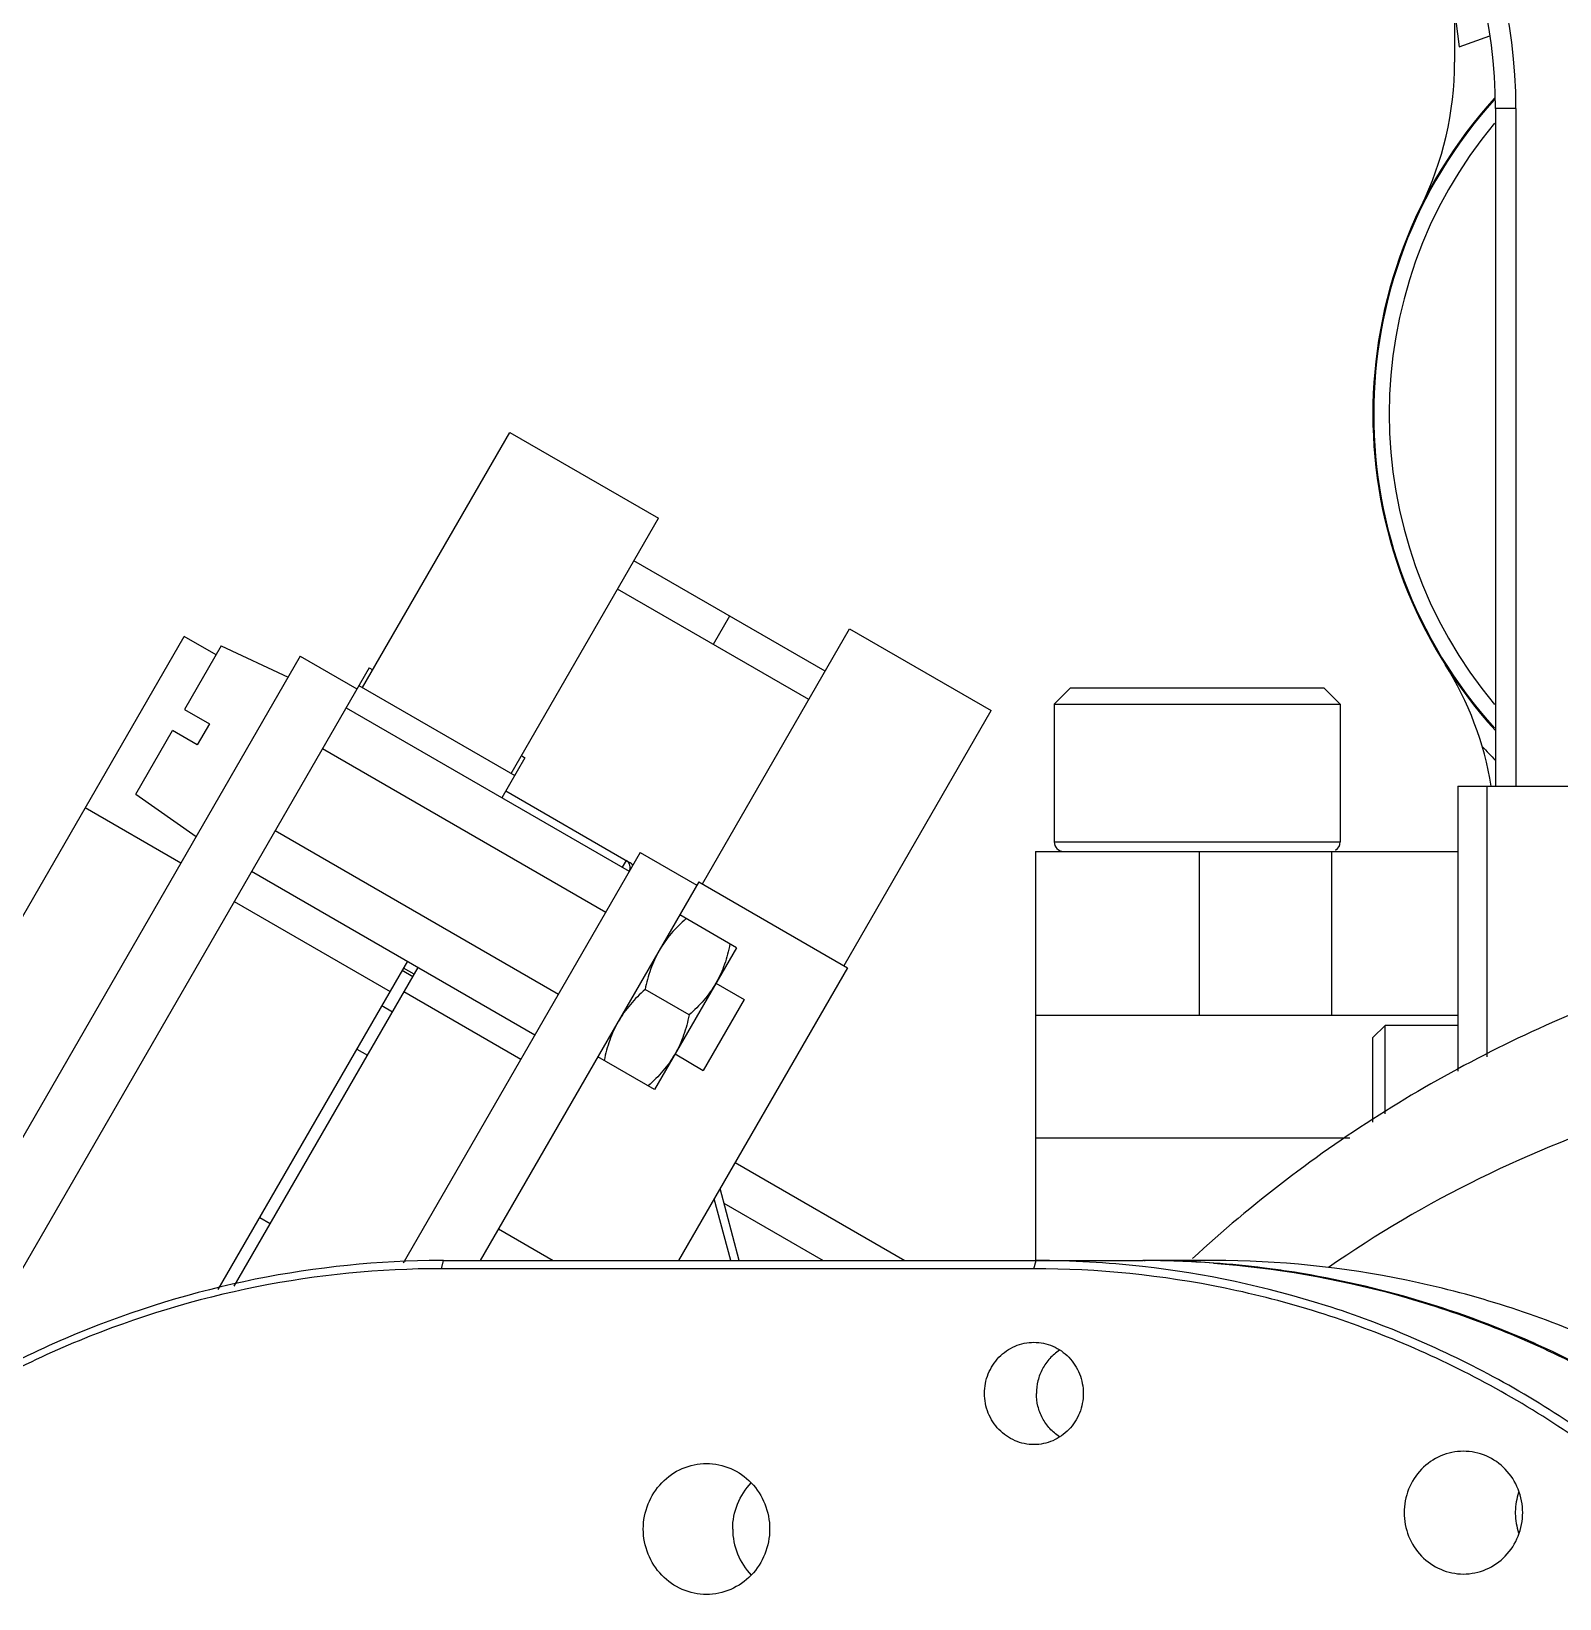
# Model space of a CAD drawing. Header units: millimetres. Extents: x 0 to 841, y 0 to 594.
# Drawn here: x 54.14 to 72.83, y 240.42 to 259.58 of the extents above; entities that cross this region are included whole.
import ezdxf

# ---------------------------------------------------------------- set-up
doc = ezdxf.new("R2010")
doc.units = ezdxf.units.MM
doc.header["$LTSCALE"] = 46.255
doc.layers.get('0').update_dxf_attribs({"linetype": 'CONTINUOUS'})
doc.layers.add('AXIS', color=7, linetype='CONTINUOUS')

msp = doc.modelspace()

# ---------------------------------------------------------------- linework, layer by layer
at = {"color": 7, "linetype": 'CONTINUOUS'}
for p, q in [((71.332, 261.443), (71.6, 259.391)), ((71.544, 259.822), (71.544, 259.206)), ((71.6, 259.391), (71.976, 259.527)), ((72.294, 258.639), (72.044, 258.639)), ((72.044, 258.639), (72.044, 250.355)), ((72.294, 258.639), (72.294, 250.355)), ((58.189, 251.56), (59.989, 254.678)), ((59.989, 254.678), (61.808, 253.628)), ((60.008, 250.51), (61.808, 253.628)), ((63.846, 251.758), (61.508, 253.108)), ((63.646, 251.412), (61.308, 252.762)), ((62.677, 252.433), (62.477, 252.087)), ((46.009, 234.863), (56.009, 252.184)), ((56.398, 251.959), (56.009, 252.184)), ((62.346, 249.16), (64.146, 252.278)), ((64.146, 252.278), (65.878, 251.278)), ((56.462, 252.069), (56.014, 251.292)), ((56.462, 252.069), (57.281, 251.687)), ((57.428, 251.942), (51.52, 241.71)), ((58.271, 251.802), (53.096, 242.838)), ((57.428, 251.942), (58.121, 251.542)), ((58.271, 251.802), (58.314, 251.777)), ((58.146, 251.585), (60.051, 250.485)), ((66.646, 251.355), (66.846, 251.555)), ((66.846, 251.555), (69.946, 251.555)), ((70.146, 251.355), (69.946, 251.555)), ((56.014, 251.292), (56.317, 251.117)), ((57.988, 251.313), (61.452, 249.313)), ((64.078, 248.16), (65.878, 251.278)), ((66.646, 251.355), (70.146, 251.355)), ((66.646, 251.355), (66.646, 249.673)), ((70.146, 251.355), (70.146, 249.673)), ((55.416, 250.256), (55.864, 251.033)), ((56.167, 250.858), (55.864, 251.033)), ((56.317, 251.117), (56.167, 250.858)), ((57.7, 250.813), (61.164, 248.813)), ((60.176, 250.702), (59.893, 250.213)), ((60.133, 250.727), (60.176, 250.702)), ((55.416, 250.256), (56.156, 249.738)), ((59.941, 250.295), (61.464, 249.416)), ((71.583, 250.355), (74.608, 250.355)), ((71.583, 250.355), (71.583, 246.868)), ((71.937, 250.355), (71.937, 247.045)), ((55.968, 249.414), (54.799, 250.089)), ((57.122, 249.813), (60.586, 247.813)), ((66.646, 249.673), (70.146, 249.673)), ((61.585, 249.542), (58.686, 244.521)), ((61.585, 249.542), (62.278, 249.142)), ((66.419, 249.555), (71.583, 249.555)), ((66.419, 249.555), (66.419, 244.555)), ((68.419, 249.555), (68.419, 247.555)), ((70.044, 247.555), (70.044, 249.555)), ((56.834, 249.313), (60.298, 247.313)), ((61.413, 249.445), (61.366, 249.363)), ((62.303, 249.185), (59.629, 244.555)), ((62.303, 249.185), (64.121, 248.135)), ((56.621, 248.944), (58.526, 247.844)), ((62.761, 248.379), (62.068, 248.779)), ((62.761, 248.379), (61.761, 246.647)), ((58.739, 248.213), (56.422, 244.2)), ((56.62, 244.242), (58.869, 248.138)), ((58.821, 248.055), (58.691, 248.13)), ((64.121, 248.135), (62.054, 244.555)), ((58.676, 248.104), (58.806, 248.029)), ((60.125, 247.014), (58.696, 247.839)), ((62.183, 247.557), (61.645, 247.868)), ((58.426, 247.671), (58.556, 247.596)), ((66.419, 247.555), (71.583, 247.555)), ((70.694, 247.43), (70.544, 247.28)), ((71.583, 247.43), (70.694, 247.43)), ((70.694, 246.348), (70.694, 247.43)), ((70.544, 246.246), (70.544, 247.28)), ((58.12, 247.14), (58.25, 247.065)), ((61.761, 246.647), (61.068, 247.047)), ((66.419, 246.055), (70.262, 246.055)), ((62.746, 245.754), (64.822, 244.555)), ((62.797, 244.555), (62.561, 245.434)), ((62.693, 244.555), (62.491, 245.311)), ((62.609, 245.255), (63.822, 244.555)), ((56.932, 245.083), (57.062, 245.008)), ((59.853, 244.942), (60.522, 244.555)), ((59.181, 244.555), (59.148, 244.555)), ((59.155, 244.455), (59.181, 244.555)), ((59.181, 244.555), (67.732, 244.555)), ((66.399, 244.455), (66.425, 244.555)), ((66.399, 244.455), (59.155, 244.455))]:
    msp.add_line(p, q, dxfattribs=at)
for centre, radius, start, end in [((66.044, 258.639), 6.25, 0, 58.4119), ((66.044, 258.639), 6, 0, 58.4119), ((67.544, 259.206), 4, 333.823, 360), ((76.294, 254.905), 5.75, 137.8322, 222.3134), ((76.294, 254.905), 5.55, 140.1778, 219.8219), ((66.764, 249.673), 0.117, 180, 270), ((70.029, 249.673), 0.117, 300, 360), ((61.363, 249.358), 0.1, 332.6585, 60), ((61.414, 249.329), 0.1, 35.4542, 60), ((61.42, 249.342), 0.0858, 29.672, 36.1363), ((66.424, 232.874), 11.681, 83.5926, 89.9951), ((67.732, 232.886), 11.669, 85.7472, 89.9975)]:
    msp.add_arc(centre, radius, start, end, dxfattribs=at)
msp.add_open_spline([(61.49, 249.393), (61.483, 249.402), (61.474, 249.41), (61.464, 249.416)], degree=3, dxfattribs=at)
for points, knots in [([(62.145, 248.734), (62.081, 248.677), (61.99, 248.587), (61.885, 248.454), (61.839, 248.382), (61.818, 248.346)], [0, 0, 0, 0, 0.501603, 0.751076, 1, 1, 1, 1]), ([(79.082, 248.805), (78.104, 248.805), (76.14, 248.62), (73.298, 247.797), (70.646, 246.457), (69.067, 245.25), (68.339, 244.58)], [0, 0, 0, 0, 0.248686, 0.497942, 0.748264, 1, 1, 1, 1]), ([(61.818, 248.346), (61.797, 248.309), (61.758, 248.233), (61.695, 248.075), (61.662, 247.951), (61.645, 247.868)], [0, 0, 0, 0, 0.248924, 0.498397, 1, 1, 1, 1]), ([(62.683, 248.423), (62.666, 248.34), (62.634, 248.216), (62.571, 248.058), (62.532, 247.982), (62.511, 247.946)], [0, 0, 0, 0, 0.501603, 0.751076, 1, 1, 1, 1]), ([(62.511, 247.946), (62.489, 247.909), (62.443, 247.838), (62.338, 247.704), (62.247, 247.614), (62.183, 247.557)], [0, 0, 0, 0, 0.248924, 0.498397, 1, 1, 1, 1]), ([(61.645, 247.868), (61.581, 247.811), (61.49, 247.721), (61.385, 247.587), (61.339, 247.516), (61.318, 247.48)], [0, 0, 0, 0, 0.501603, 0.751076, 1, 1, 1, 1]), ([(62.183, 247.557), (62.166, 247.474), (62.134, 247.35), (62.071, 247.192), (62.032, 247.116), (62.011, 247.08)], [0, 0, 0, 0, 0.501603, 0.751076, 1, 1, 1, 1]), ([(61.318, 247.48), (61.297, 247.443), (61.258, 247.367), (61.195, 247.209), (61.162, 247.085), (61.145, 247.002)], [0, 0, 0, 0, 0.248924, 0.498397, 1, 1, 1, 1]), ([(62.011, 247.08), (61.989, 247.043), (61.943, 246.972), (61.838, 246.838), (61.747, 246.748), (61.683, 246.691)], [0, 0, 0, 0, 0.248924, 0.498397, 1, 1, 1, 1]), ([(78.046, 247.005), (76.628, 247.005), (73.768, 246.565), (71.174, 245.285), (70.003, 244.471)], [0, 0, 0, 0, 0.498556, 1, 1, 1, 1]), ([(59.148, 244.555), (58.387, 244.553), (56.86, 244.398), (54.657, 243.725), (52.616, 242.635), (50.81, 241.167), (49.304, 239.374), (48.151, 237.321), (47.391, 235.082), (47.052, 232.734), (47.145, 230.363), (47.666, 228.051), (48.599, 225.882), (49.909, 223.932), (51.55, 222.271), (53.465, 220.959), (55.585, 220.044), (57.088, 219.719), (57.844, 219.632)], [0, 0, 0, 0, 0.061393, 0.122939, 0.184772, 0.246978, 0.30959, 0.372586, 0.435889, 0.499379, 0.562913, 0.62634, 0.689524, 0.752362, 0.8148, 0.876838, 0.938536, 1, 1, 1, 1]), ([(66.425, 219.555), (67.187, 219.555), (68.718, 219.706), (70.926, 220.375), (72.973, 221.464), (74.784, 222.931), (76.295, 224.725), (77.452, 226.781), (78.214, 229.025), (78.554, 231.376), (78.46, 233.752), (77.937, 236.068), (77.001, 238.24), (75.686, 240.192), (74.039, 241.853), (72.118, 243.163), (69.993, 244.076), (68.486, 244.397), (67.728, 244.482)], [0, 0, 0, 0, 0.061394, 0.122939, 0.184771, 0.246975, 0.309587, 0.372584, 0.435888, 0.499381, 0.562916, 0.626344, 0.689529, 0.752367, 0.814803, 0.87684, 0.938536, 1, 1, 1, 1]), ([(68.597, 244.523), (69.349, 244.467), (70.848, 244.208), (72.981, 243.393), (74.931, 242.182), (76.627, 240.616), (78.011, 238.751), (79.036, 236.653), (79.665, 234.395), (79.877, 232.055), (79.665, 229.715), (79.036, 227.457), (78.011, 225.359), (76.627, 223.494), (74.931, 221.928), (72.981, 220.717), (70.848, 219.902), (69.349, 219.643), (68.597, 219.587)], [0, 0, 0, 0, 0.061424, 0.123047, 0.184987, 0.247314, 0.310043, 0.373132, 0.436494, 0.5, 0.563506, 0.626867, 0.689957, 0.752686, 0.815013, 0.876953, 0.938576, 1, 1, 1, 1]), ([(59.155, 244.455), (58.399, 244.455), (56.882, 244.306), (54.692, 243.642), (52.662, 242.564), (50.866, 241.109), (49.367, 239.331), (48.219, 237.293), (47.462, 235.069), (47.124, 232.738), (47.214, 230.382), (47.732, 228.086), (48.657, 225.931), (49.959, 223.994), (51.59, 222.345), (53.493, 221.043), (55.599, 220.136), (57.093, 219.815), (57.844, 219.729)], [0, 0, 0, 0, 0.061393, 0.122938, 0.184768, 0.246972, 0.309582, 0.372577, 0.43588, 0.499372, 0.562907, 0.626335, 0.689521, 0.752361, 0.814799, 0.876837, 0.938535, 1, 1, 1, 1]), ([(66.399, 219.655), (67.182, 219.655), (68.755, 219.815), (71.018, 220.527), (73.103, 221.683), (74.929, 223.236), (76.426, 225.128), (77.538, 227.284), (78.223, 229.623), (78.454, 232.055), (78.223, 234.487), (77.538, 236.826), (76.426, 238.982), (74.929, 240.874), (73.103, 242.427), (71.018, 243.583), (68.755, 244.295), (67.182, 244.455), (66.399, 244.455)], [0, 0, 0, 0, 0.061433, 0.123029, 0.18493, 0.247223, 0.309939, 0.373043, 0.436442, 0.5, 0.563558, 0.626957, 0.690061, 0.752777, 0.81507, 0.876971, 0.938567, 1, 1, 1, 1]), ([(66.711, 243.459), (66.668, 243.43), (66.589, 243.363), (66.499, 243.234), (66.442, 243.087), (66.43, 242.982), (66.43, 242.93)], [0, 0, 0, 0, 0.247243, 0.496627, 0.747789, 1, 1, 1, 1]), ([(66.711, 242.401), (66.668, 242.43), (66.589, 242.497), (66.499, 242.626), (66.442, 242.773), (66.43, 242.878), (66.43, 242.93)], [0, 0, 0, 0, 0.247243, 0.496627, 0.747789, 1, 1, 1, 1])]:
    msp.add_open_spline(points, degree=3, knots=knots, dxfattribs=at)
at = {"layer": 'AXIS', "color": 7, "linetype": 'CONTINUOUS'}
for p, q in [((62.511, 247.946), (62.857, 247.746)), ((62.857, 247.746), (62.357, 246.88)), ((62.011, 247.08), (62.357, 246.88)), ((66.425, 244.555), (67.732, 244.555)), ((67.743, 244.555), (67.758, 244.555)), ((68.599, 244.555), (67.758, 244.555))]:
    msp.add_line(p, q, dxfattribs=at)
for centre, radius, start, end in [((76.294, 254.905), 5.74, 138.0253, 222.0365), ((68.044, 249.709), 4, 9.2676, 32.2042), ((76.294, 254.905), 6, 222.6458, 224.9206), ((67.758, 232.884), 11.671, 85.8715, 89.9985), ((67.757, 232.882), 11.673, 82.8167, 85.8712), ((67.756, 232.869), 11.686, 81.4763, 82.8165), ((67.738, 232.785), 11.772, 66.2121, 81.4504), ((67.704, 232.702), 11.862, 65.9497, 66.2223), ((73.064, 241.472), 0.778, 161.3464, 179.0517), ((73.053, 241.473), 0.768, 179.0813, 180.9187), ((73.064, 241.474), 0.778, 180.9483, 198.6536)]:
    msp.add_arc(centre, radius, start, end, dxfattribs=at)
for points, knots in [([(68.599, 219.555), (69.388, 219.555), (70.974, 219.717), (73.255, 220.434), (75.357, 221.599), (77.198, 223.165), (78.707, 225.072), (79.828, 227.246), (80.518, 229.604), (80.751, 232.055), (80.518, 234.506), (79.828, 236.864), (78.707, 239.038), (77.198, 240.945), (75.357, 242.511), (73.255, 243.676), (70.974, 244.393), (69.388, 244.555), (68.599, 244.555)], [0, 0, 0, 0, 0.061433, 0.123031, 0.184931, 0.247224, 0.30994, 0.373043, 0.436442, 0.5, 0.563558, 0.626957, 0.69006, 0.752776, 0.815069, 0.876969, 0.938567, 1, 1, 1, 1]), ([(65.795, 242.93), (65.795, 243.011), (65.827, 243.175), (65.96, 243.382), (66.161, 243.522), (66.321, 243.555), (66.399, 243.555)], [0, 0, 0, 0, 0.254016, 0.505661, 0.754016, 1, 1, 1, 1]), ([(66.399, 243.555), (66.478, 243.555), (66.638, 243.522), (66.838, 243.382), (66.972, 243.175), (67.003, 243.011), (67.003, 242.93)], [0, 0, 0, 0, 0.245984, 0.494339, 0.745984, 1, 1, 1, 1]), ([(72.538, 220.576), (73.077, 220.817), (74.121, 221.38), (75.549, 222.448), (76.812, 223.718), (78.241, 225.647), (79.492, 228.429), (80.003, 232.055), (79.492, 235.682), (78.241, 238.464), (76.811, 240.392), (75.548, 241.663), (74.12, 242.731), (73.076, 243.294), (72.538, 243.534)], [0, 0, 0, 0, 0.061622, 0.123526, 0.185739, 0.248262, 0.373797, 0.5, 0.626204, 0.751739, 0.814261, 0.876474, 0.938378, 1, 1, 1, 1]), ([(66.399, 242.305), (66.321, 242.305), (66.161, 242.338), (65.96, 242.478), (65.827, 242.685), (65.795, 242.849), (65.795, 242.93)], [0, 0, 0, 0, 0.245984, 0.494339, 0.745984, 1, 1, 1, 1]), ([(67.003, 242.93), (67.003, 242.849), (66.972, 242.685), (66.838, 242.478), (66.638, 242.338), (66.478, 242.305), (66.399, 242.305)], [0, 0, 0, 0, 0.254016, 0.505661, 0.754016, 1, 1, 1, 1]), ([(71.651, 242.223), (71.557, 242.223), (71.365, 242.184), (71.124, 242.016), (70.964, 241.766), (70.927, 241.57), (70.927, 241.473)], [0, 0, 0, 0, 0.245984, 0.494339, 0.745984, 1, 1, 1, 1]), ([(72.376, 241.473), (72.376, 241.57), (72.339, 241.766), (72.178, 242.016), (71.938, 242.184), (71.746, 242.223), (71.651, 242.223)], [0, 0, 0, 0, 0.254016, 0.505661, 0.754016, 1, 1, 1, 1]), ([(61.623, 241.273), (61.623, 241.377), (61.663, 241.586), (61.834, 241.852), (62.09, 242.031), (62.295, 242.073), (62.396, 242.073)], [0, 0, 0, 0, 0.254009, 0.505662, 0.754017, 1, 1, 1, 1]), ([(62.396, 242.073), (62.496, 242.073), (62.701, 242.031), (62.958, 241.852), (63.129, 241.586), (63.168, 241.377), (63.168, 241.273)], [0, 0, 0, 0, 0.245983, 0.494338, 0.745991, 1, 1, 1, 1]), ([(62.716, 241.273), (62.716, 241.377), (62.756, 241.585), (62.871, 241.764), (62.942, 241.838)], [0, 0, 0, 0, 0.502337, 1, 1, 1, 1]), ([(70.927, 241.473), (70.927, 241.376), (70.964, 241.18), (71.124, 240.93), (71.365, 240.763), (71.557, 240.723), (71.651, 240.723)], [0, 0, 0, 0, 0.254016, 0.505661, 0.754016, 1, 1, 1, 1]), ([(71.651, 240.723), (71.746, 240.723), (71.938, 240.763), (72.178, 240.93), (72.339, 241.18), (72.376, 241.376), (72.376, 241.473)], [0, 0, 0, 0, 0.245984, 0.494339, 0.745984, 1, 1, 1, 1]), ([(62.396, 240.473), (62.295, 240.473), (62.09, 240.516), (61.834, 240.695), (61.663, 240.96), (61.623, 241.169), (61.623, 241.273)], [0, 0, 0, 0, 0.245983, 0.494338, 0.745991, 1, 1, 1, 1]), ([(63.168, 241.273), (63.168, 241.169), (63.129, 240.96), (62.958, 240.695), (62.701, 240.516), (62.496, 240.473), (62.396, 240.473)], [0, 0, 0, 0, 0.254009, 0.505662, 0.754017, 1, 1, 1, 1]), ([(62.716, 241.273), (62.716, 241.17), (62.756, 240.961), (62.871, 240.783), (62.942, 240.709)], [0, 0, 0, 0, 0.502337, 1, 1, 1, 1])]:
    msp.add_open_spline(points, degree=3, knots=knots, dxfattribs=at)

doc.saveas('drawing.dxf')
